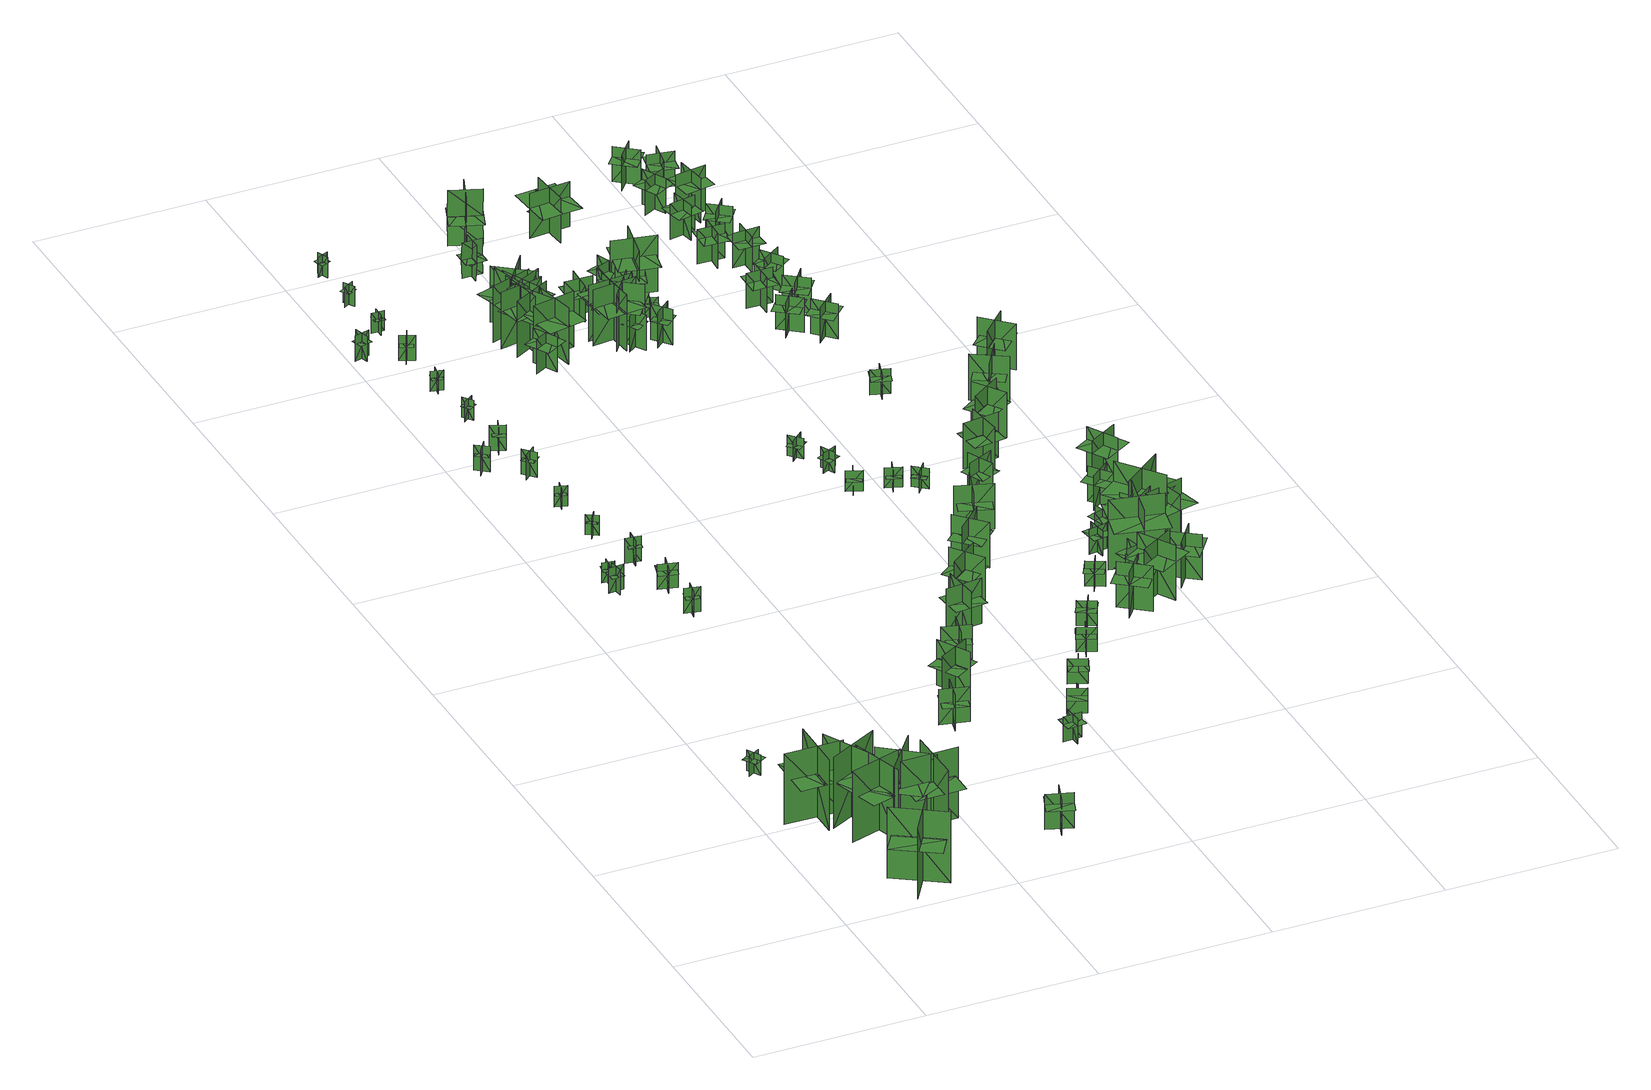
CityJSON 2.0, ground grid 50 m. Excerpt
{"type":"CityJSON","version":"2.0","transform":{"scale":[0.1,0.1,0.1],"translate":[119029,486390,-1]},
"CityObjects":{
"tree1":{"type":"SolitaryVegetationObject","geometry":[{"type":"MultiSurface","lod":"1","boundaries":[[[0,1,2]],[[0,2,3]],[[4,5,6]],[[4,6,7]],[[8,9,10]],[[8,10,11]],[[8,12,13]],[[8,13,9]]]}]},
"tree2":{"type":"SolitaryVegetationObject","geometry":[{"type":"MultiSurface","lod":"1","boundaries":[[[14,15,16]],[[14,16,17]],[[18,19,20]],[[18,20,21]],[[22,23,24]],[[22,24,25]],[[22,26,27]],[[22,27,23]]]}]},
"tree3":{"type":"SolitaryVegetationObject","geometry":[{"type":"MultiSurface","lod":"1","boundaries":[[[28,29,30]],[[28,30,31]],[[32,33,34]],[[32,34,35]],[[36,37,38]],[[36,38,39]],[[36,39,40]],[[36,40,41]]]}]},
"tree4":{"type":"SolitaryVegetationObject","geometry":[{"type":"MultiSurface","lod":"1","boundaries":[[[42,43,44]],[[42,44,45]],[[46,47,48]],[[46,48,49]],[[50,51,52]],[[50,52,53]],[[50,54,55]],[[50,55,51]]]}]},
"tree5":{"type":"SolitaryVegetationObject","geometry":[{"type":"MultiSurface","lod":"1","boundaries":[[[56,57,58]],[[56,58,59]],[[60,61,62]],[[60,62,63]],[[64,65,66]],[[64,66,67]],[[64,68,69]],[[64,69,65]]]}]},
"tree6":{"type":"SolitaryVegetationObject","geometry":[{"type":"MultiSurface","lod":"1","boundaries":[[[70,71,72]],[[70,72,73]],[[74,75,76]],[[74,76,77]],[[78,79,80]],[[78,80,81]],[[78,82,83]],[[78,83,79]]]}]},
"tree7":{"type":"SolitaryVegetationObject","geometry":[{"type":"MultiSurface","lod":"1","boundaries":[[[84,85,86]],[[84,86,87]],[[88,89,90]],[[88,90,91]],[[92,93,94]],[[92,94,95]],[[92,96,97]],[[92,97,93]]]}]},
"tree8":{"type":"SolitaryVegetationObject","geometry":[{"type":"MultiSurface","lod":"1","boundaries":[[[98,99,100]],[[98,100,101]],[[102,103,104]],[[102,104,105]],[[106,107,108]],[[106,108,109]],[[106,109,110]],[[106,110,111]]]}]},
"tree9":{"type":"SolitaryVegetationObject","geometry":[{"type":"MultiSurface","lod":"1","boundaries":[[[112,113,114]],[[112,114,115]],[[116,117,118]],[[116,118,119]],[[120,121,122]],[[120,122,123]],[[120,123,124]],[[120,124,125]]]}]},
"tree10":{"type":"SolitaryVegetationObject","geometry":[{"type":"MultiSurface","lod":"1","boundaries":[[[126,127,128]],[[126,128,129]],[[130,131,132]],[[130,132,133]],[[134,135,136]],[[134,136,137]],[[134,137,138]],[[134,138,139]]]}]},
"tree11":{"type":"SolitaryVegetationObject","geometry":[{"type":"MultiSurface","lod":"1","boundaries":[[[140,141,142]],[[140,142,143]],[[144,145,146]],[[144,146,147]],[[148,149,150]],[[148,150,151]],[[148,151,152]],[[148,152,153]]]}]},
"tree12":{"type":"SolitaryVegetationObject","geometry":[{"type":"MultiSurface","lod":"1","boundaries":[[[154,155,156]],[[154,156,157]],[[158,159,160]],[[158,160,161]],[[162,163,164]],[[162,164,165]],[[162,165,166]],[[162,166,167]]]}]},
"tree13":{"type":"SolitaryVegetationObject","geometry":[{"type":"MultiSurface","lod":"1","boundaries":[[[168,169,170]],[[168,170,171]],[[172,173,174]],[[172,174,175]],[[176,177,178]],[[176,178,179]],[[176,179,180]],[[176,180,181]]]}]},
"tree14":{"type":"SolitaryVegetationObject","geometry":[{"type":"MultiSurface","lod":"1","boundaries":[[[182,183,184]],[[182,184,185]],[[186,187,188]],[[186,188,189]],[[190,191,192]],[[190,192,193]],[[190,193,194]],[[190,194,195]]]}]},
"tree15":{"type":"SolitaryVegetationObject","geometry":[{"type":"MultiSurface","lod":"1","boundaries":[[[196,197,198]],[[196,198,199]],[[200,201,202]],[[200,202,203]],[[204,205,206]],[[204,206,207]],[[204,207,208]],[[204,208,209]]]}]},
"tree16":{"type":"SolitaryVegetationObject","geometry":[{"type":"MultiSurface","lod":"1","boundaries":[[[210,211,212]],[[210,212,213]],[[214,215,216]],[[214,216,217]],[[218,219,220]],[[218,220,221]],[[218,221,222]],[[218,222,223]]]}]},
"tree17":{"type":"SolitaryVegetationObject","geometry":[{"type":"MultiSurface","lod":"1","boundaries":[[[224,225,226]],[[224,226,227]],[[228,229,230]],[[228,230,231]],[[232,233,234]],[[232,234,235]],[[232,235,236]],[[232,236,237]]]}]},
"tree18":{"type":"SolitaryVegetationObject","geometry":[{"type":"MultiSurface","lod":"1","boundaries":[[[238,239,240]],[[238,240,241]],[[242,243,244]],[[242,244,245]],[[246,247,248]],[[246,248,249]],[[246,250,251]],[[246,251,247]]]}]},
"tree19":{"type":"SolitaryVegetationObject","geometry":[{"type":"MultiSurface","lod":"1","boundaries":[[[252,253,254]],[[252,254,255]],[[256,257,258]],[[256,258,259]],[[260,261,262]],[[260,262,263]],[[260,263,264]],[[260,264,265]]]}]},
"tree20":{"type":"SolitaryVegetationObject","geometry":[{"type":"MultiSurface","lod":"1","boundaries":[[[266,267,268]],[[266,268,269]],[[270,271,272]],[[270,272,273]],[[274,275,276]],[[274,276,277]],[[274,277,278]],[[274,278,279]]]}]},
"tree21":{"type":"SolitaryVegetationObject","geometry":[{"type":"MultiSurface","lod":"1","boundaries":[[[280,281,282]],[[280,282,283]],[[284,285,286]],[[284,286,287]],[[288,289,290]],[[288,290,291]],[[288,291,292]],[[288,292,293]]]}]},
"tree22":{"type":"SolitaryVegetationObject","geometry":[{"type":"MultiSurface","lod":"1","boundaries":[[[294,295,296]],[[294,296,297]],[[298,299,300]],[[298,300,301]],[[302,303,304]],[[302,304,305]],[[302,305,306]],[[302,306,307]]]}]},
"tree23":{"type":"SolitaryVegetationObject","geometry":[{"type":"MultiSurface","lod":"1","boundaries":[[[308,309,310]],[[308,310,311]],[[312,313,314]],[[312,314,315]],[[316,317,318]],[[316,318,319]],[[316,320,321]],[[316,321,317]]]}]},
"tree24":{"type":"SolitaryVegetationObject","geometry":[{"type":"MultiSurface","lod":"1","boundaries":[[[322,323,324]],[[322,324,325]],[[326,327,328]],[[326,328,329]],[[330,331,332]],[[330,332,333]],[[330,333,334]],[[330,334,335]]]}]},
"tree25":{"type":"SolitaryVegetationObject","geometry":[{"type":"MultiSurface","lod":"1","boundaries":[[[336,337,338]],[[336,338,339]],[[340,341,342]],[[340,342,343]],[[344,345,346]],[[344,346,347]],[[344,347,348]],[[344,348,349]]]}]},
"tree26":{"type":"SolitaryVegetationObject","geometry":[{"type":"MultiSurface","lod":"1","boundaries":[[[350,351,352]],[[350,352,353]],[[354,355,356]],[[354,356,357]],[[358,359,360]],[[358,360,361]],[[358,361,362]],[[358,362,363]]]}]},
"tree27":{"type":"SolitaryVegetationObject","geometry":[{"type":"MultiSurface","lod":"1","boundaries":[[[364,365,366]],[[364,366,367]],[[368,369,370]],[[368,370,371]],[[372,373,374]],[[372,374,375]],[[372,375,376]],[[372,376,377]]]}]},
"tree28":{"type":"SolitaryVegetationObject","geometry":[{"type":"MultiSurface","lod":"1","boundaries":[[[378,379,380]],[[378,380,381]],[[382,383,384]],[[382,384,385]],[[386,387,388]],[[386,388,389]],[[386,390,391]],[[386,391,387]]]}]},
"tree29":{"type":"SolitaryVegetationObject","geometry":[{"type":"MultiSurface","lod":"1","boundaries":[[[392,393,394]],[[392,394,395]],[[396,397,398]],[[396,398,399]],[[400,401,402]],[[400,402,403]],[[400,403,404]],[[400,404,405]]]}]},
"tree30":{"type":"SolitaryVegetationObject","geometry":[{"type":"MultiSurface","lod":"1","boundaries":[[[406,407,408]],[[406,408,409]],[[410,411,412]],[[410,412,413]],[[414,415,416]],[[414,416,417]],[[414,417,418]],[[414,418,419]]]}]},
"tree31":{"type":"SolitaryVegetationObject","geometry":[{"type":"MultiSurface","lod":"1","boundaries":[[[420,421,422]],[[420,422,423]],[[424,425,426]],[[424,426,427]],[[428,429,430]],[[428,430,431]],[[428,432,433]],[[428,433,429]]]}]},
"tree32":{"type":"SolitaryVegetationObject","geometry":[{"type":"MultiSurface","lod":"1","boundaries":[[[434,435,436]],[[434,436,437]],[[438,439,440]],[[438,440,441]],[[442,443,444]],[[442,444,445]],[[442,445,446]],[[442,446,447]]]}]},
"tree33":{"type":"SolitaryVegetationObject","geometry":[{"type":"MultiSurface","lod":"1","boundaries":[[[448,449,450]],[[448,450,451]],[[452,453,454]],[[452,454,455]],[[456,457,458]],[[456,458,459]],[[456,459,460]],[[456,460,461]]]}]},
"tree34":{"type":"SolitaryVegetationObject","geometry":[{"type":"MultiSurface","lod":"1","boundaries":[[[462,463,464]],[[462,464,465]],[[466,467,468]],[[466,468,469]],[[470,471,472]],[[470,472,473]],[[470,471,474]],[[470,474,475]]]}]},
"tree35":{"type":"SolitaryVegetationObject","geometry":[{"type":"MultiSurface","lod":"1","boundaries":[[[476,477,478]],[[476,478,479]],[[480,481,482]],[[480,482,483]],[[484,485,486]],[[484,486,487]],[[484,485,488]],[[484,488,489]]]}]},
"tree36":{"type":"SolitaryVegetationObject","geometry":[{"type":"MultiSurface","lod":"1","boundaries":[[[490,491,492]],[[490,492,493]],[[494,495,496]],[[494,496,497]],[[498,499,500]],[[498,500,501]],[[498,499,502]],[[498,502,503]]]}]},
"tree37":{"type":"SolitaryVegetationObject","geometry":[{"type":"MultiSurface","lod":"1","boundaries":[[[504,505,506]],[[504,506,507]],[[508,509,510]],[[508,510,511]],[[512,513,514]],[[512,514,515]],[[512,513,516]],[[512,516,517]]]}]},
"tree38":{"type":"SolitaryVegetationObject","geometry":[{"type":"MultiSurface","lod":"1","boundaries":[[[518,519,520]],[[518,520,521]],[[522,523,524]],[[522,524,525]],[[526,527,528]],[[526,528,529]],[[526,530,531]],[[526,531,527]]]}]},
"tree39":{"type":"SolitaryVegetationObject","geometry":[{"type":"MultiSurface","lod":"1","boundaries":[[[532,533,534]],[[532,534,535]],[[536,537,538]],[[536,538,539]],[[540,541,542]],[[540,542,543]],[[540,541,544]],[[540,544,545]]]}]},
"tree40":{"type":"SolitaryVegetationObject","geometry":[{"type":"MultiSurface","lod":"1","boundaries":[[[546,547,548]],[[546,548,549]],[[550,551,552]],[[550,552,553]],[[554,555,556]],[[554,556,557]],[[554,555,558]],[[554,558,559]]]}]},
"tree41":{"type":"SolitaryVegetationObject","geometry":[{"type":"MultiSurface","lod":"1","boundaries":[[[560,561,562]],[[560,562,563]],[[564,565,566]],[[564,566,567]],[[568,569,570]],[[568,570,571]],[[568,571,572]],[[568,572,573]]]}]},
"tree42":{"type":"SolitaryVegetationObject","geometry":[{"type":"MultiSurface","lod":"1","boundaries":[[[574,575,576]],[[574,576,577]],[[578,579,580]],[[578,580,581]],[[582,583,579]],[[582,579,578]],[[584,585,575]],[[584,575,574]],[[574,575,586]],[[574,586,587]],[[574,588,589]],[[574,589,575]]]}]},
"tree43":{"type":"SolitaryVegetationObject","geometry":[{"type":"MultiSurface","lod":"1","boundaries":[[[590,591,592]],[[590,592,593]],[[594,595,596]],[[594,596,597]],[[598,599,600]],[[598,600,601]],[[598,602,603]],[[598,603,599]]]}]},
"tree44":{"type":"SolitaryVegetationObject","geometry":[{"type":"MultiSurface","lod":"1","boundaries":[[[604,605,606]],[[604,606,607]],[[608,609,610]],[[608,610,611]],[[612,613,614]],[[612,614,615]],[[612,616,617]],[[612,617,613]]]}]},
"tree45":{"type":"SolitaryVegetationObject","geometry":[{"type":"MultiSurface","lod":"1","boundaries":[[[618,619,620]],[[618,620,621]],[[622,623,624]],[[622,624,625]],[[626,627,628]],[[626,628,629]],[[626,630,631]],[[626,631,627]]]}]},
"tree46":{"type":"SolitaryVegetationObject","geometry":[{"type":"MultiSurface","lod":"1","boundaries":[[[632,633,634]],[[632,634,635]],[[636,637,638]],[[636,638,639]],[[640,641,642]],[[640,642,643]],[[640,643,644]],[[640,644,645]]]}]},
"tree47":{"type":"SolitaryVegetationObject","geometry":[{"type":"MultiSurface","lod":"1","boundaries":[[[646,647,648]],[[646,648,649]],[[650,651,652]],[[650,652,653]],[[654,655,656]],[[654,656,657]],[[654,658,659]],[[654,659,655]]]}]},
"tree48":{"type":"SolitaryVegetationObject","geometry":[{"type":"MultiSurface","lod":"1","boundaries":[[[660,661,662]],[[660,662,663]],[[664,665,666]],[[664,666,667]],[[668,669,670]],[[668,670,671]],[[668,669,672]],[[668,672,673]]]}]},
"tree49":{"type":"SolitaryVegetationObject","geometry":[{"type":"MultiSurface","lod":"1","boundaries":[[[674,675,676]],[[674,676,677]],[[678,679,680]],[[678,680,681]],[[682,683,684]],[[682,684,685]],[[682,683,686]],[[682,686,687]]]}]},
"tree50":{"type":"SolitaryVegetationObject","geometry":[{"type":"MultiSurface","lod":"1","boundaries":[[[688,689,690]],[[688,690,691]],[[692,693,694]],[[692,694,695]],[[696,697,698]],[[696,698,699]],[[696,699,700]],[[696,700,701]]]}]},
"tree51":{"type":"SolitaryVegetationObject","geometry":[{"type":"MultiSurface","lod":"1","boundaries":[[[702,703,704]],[[702,704,705]],[[706,707,708]],[[706,708,709]],[[710,711,712]],[[710,712,713]],[[710,711,714]],[[710,714,715]]]}]},
"tree52":{"type":"SolitaryVegetationObject","geometry":[{"type":"MultiSurface","lod":"1","boundaries":[[[716,717,718]],[[716,718,719]],[[720,721,722]],[[720,722,723]],[[724,725,726]],[[724,726,727]],[[724,725,728]],[[724,728,729]]]}]},
"tree53":{"type":"SolitaryVegetationObject","geometry":[{"type":"MultiSurface","lod":"1","boundaries":[[[730,731,732]],[[730,732,733]],[[734,735,736]],[[734,736,737]],[[738,739,740]],[[738,740,741]],[[738,741,742]],[[738,742,743]]]}]},
"tree54":{"type":"SolitaryVegetationObject","geometry":[{"type":"MultiSurface","lod":"1","boundaries":[[[744,745,746]],[[744,746,747]],[[748,749,750]],[[748,750,751]],[[752,753,749]],[[752,749,748]],[[754,755,745]],[[754,745,744]],[[744,745,756]],[[744,756,757]],[[744,758,759]],[[744,759,745]]]}]},
"tree55":{"type":"SolitaryVegetationObject","geometry":[{"type":"MultiSurface","lod":"1","boundaries":[[[760,761,762]],[[760,762,763]],[[764,765,766]],[[764,766,767]],[[768,769,770]],[[768,770,771]],[[768,772,773]],[[768,773,769]]]}]},
"tree56":{"type":"SolitaryVegetationObject","geometry":[{"type":"MultiSurface","lod":"1","boundaries":[[[774,775,776]],[[774,776,777]],[[778,779,780]],[[778,780,781]],[[782,783,784]],[[782,784,785]],[[782,786,787]],[[782,787,783]]]}]},
"tree57":{"type":"SolitaryVegetationObject","geometry":[{"type":"MultiSurface","lod":"1","boundaries":[[[788,789,790]],[[788,790,791]],[[792,793,794]],[[792,794,795]],[[796,797,798]],[[796,798,799]],[[796,799,800]],[[796,800,801]]]}]},
"tree58":{"type":"SolitaryVegetationObject","geometry":[{"type":"MultiSurface","lod":"1","boundaries":[[[802,803,804]],[[802,804,805]],[[806,807,808]],[[806,808,809]],[[810,811,812]],[[810,812,813]],[[810,814,815]],[[810,815,811]]]}]},
"tree59":{"type":"SolitaryVegetationObject","geometry":[{"type":"MultiSurface","lod":"1","boundaries":[[[816,817,818]],[[816,818,819]],[[820,821,822]],[[820,822,823]],[[824,825,826]],[[824,826,827]],[[824,827,828]],[[824,828,829]]]}]},
"tree60":{"type":"SolitaryVegetationObject","geometry":[{"type":"MultiSurface","lod":"1","boundaries":[[[830,831,832]],[[830,832,833]],[[834,835,836]],[[834,836,837]],[[838,839,840]],[[838,840,841]],[[838,841,842]],[[838,842,843]]]}]},
"tree61":{"type":"SolitaryVegetationObject","geometry":[{"type":"MultiSurface","lod":"1","boundaries":[[[844,845,846]],[[844,846,847]],[[848,849,850]],[[848,850,851]],[[852,853,854]],[[852,854,855]],[[852,855,856]],[[852,856,857]]]}]},
"tree62":{"type":"SolitaryVegetationObject","geometry":[{"type":"MultiSurface","lod":"1","boundaries":[[[858,859,860]],[[858,860,861]],[[862,863,864]],[[862,864,865]],[[866,867,868]],[[866,868,869]],[[866,869,870]],[[866,870,871]]]}]},
"tree63":{"type":"SolitaryVegetationObject","geometry":[{"type":"MultiSurface","lod":"1","boundaries":[[[872,873,874]],[[872,874,875]],[[876,877,878]],[[876,878,879]],[[880,881,882]],[[880,882,883]],[[880,883,884]],[[880,884,885]]]}]},
"tree64":{"type":"SolitaryVegetationObject","geometry":[{"type":"MultiSurface","lod":"1","boundaries":[[[886,887,888]],[[886,888,889]],[[890,891,892]],[[890,892,893]],[[894,895,896]],[[894,896,897]],[[894,897,898]],[[894,898,899]]]}]},
"tree65":{"type":"SolitaryVegetationObject","geometry":[{"type":"MultiSurface","lod":"1","boundaries":[[[900,901,902]],[[900,902,903]],[[904,905,906]],[[904,906,907]],[[908,909,910]],[[908,910,911]],[[908,909,912]],[[908,912,913]]]}]},
"tree66":{"type":"SolitaryVegetationObject","geometry":[{"type":"MultiSurface","lod":"1","boundaries":[[[914,915,916]],[[914,916,917]],[[918,919,920]],[[918,920,921]],[[922,923,924]],[[922,924,925]],[[922,926,927]],[[922,927,923]]]}]},
"tree67":{"type":"SolitaryVegetationObject","geometry":[{"type":"MultiSurface","lod":"1","boundaries":[[[928,929,930]],[[928,930,931]],[[932,933,934]],[[932,934,935]],[[936,937,938]],[[936,938,939]],[[936,939,940]],[[936,940,941]]]}]},
"tree68":{"type":"SolitaryVegetationObject","geometry":[{"type":"MultiSurface","lod":"1","boundaries":[[[942,943,944]],[[942,944,945]],[[946,947,948]],[[946,948,949]],[[950,951,952]],[[950,952,953]],[[950,953,954]],[[950,954,955]]]}]},
"tree69":{"type":"SolitaryVegetationObject","geometry":[{"type":"MultiSurface","lod":"1","boundaries":[[[956,957,958]],[[956,958,959]],[[960,961,962]],[[960,962,963]],[[964,965,961]],[[964,961,960]],[[966,967,957]],[[966,957,956]],[[956,957,968]],[[956,968,969]],[[956,970,971]],[[956,971,957]]]}]},
"tree70":{"type":"SolitaryVegetationObject","geometry":[{"type":"MultiSurface","lod":"1","boundaries":[[[972,973,974]],[[972,974,975]],[[976,977,978]],[[976,978,979]],[[980,981,982]],[[980,982,983]],[[980,983,984]],[[980,984,985]]]}]},
"tree71":{"type":"SolitaryVegetationObject","geometry":[{"type":"MultiSurface","lod":"1","boundaries":[[[986,987,988]],[[986,988,989]],[[990,991,992]],[[990,992,993]],[[994,995,996]],[[994,996,997]],[[994,997,998]],[[994,998,999]]]}]},
"tree72":{"type":"SolitaryVegetationObject","geometry":[{"type":"MultiSurface","lod":"1","boundaries":[[[1000,1001,1002]],[[1000,1002,1003]],[[1004,1005,1006]],[[1004,1006,1007]],[[1008,1009,1010]],[[1008,1010,1011]],[[1008,1011,1012]],[[1008,1012,1013]]]}]},
"tree73":{"type":"SolitaryVegetationObject","geometry":[{"type":"MultiSurface","lod":"1","boundaries":[[[1014,1015,1016]],[[1014,1016,1017]],[[1018,1019,1020]],[[1018,1020,1021]],[[1022,1023,1024]],[[1022,1024,1025]],[[1022,1026,1027]],[[1022,1027,1023]]]}]},
"tree74":{"type":"SolitaryVegetationObject","geometry":[{"type":"MultiSurface","lod":"1","boundaries":[[[1028,1029,1030]],[[1028,1030,1031]],[[1032,1033,1034]],[[1032,1034,1035]],[[1036,1037,1038]],[[1036,1038,1039]],[[1036,1039,1040]],[[1036,1040,1041]]]}]},
"tree75":{"type":"SolitaryVegetationObject","geometry":[{"type":"MultiSurface","lod":"1","boundaries":[[[1042,1043,1044]],[[1042,1044,1045]],[[1046,1047,1048]],[[1046,1048,1049]],[[1050,1051,1052]],[[1050,1052,1053]],[[1050,1053,1054]],[[1050,1054,1055]]]}]},
"tree76":{"type":"SolitaryVegetationObject","geometry":[{"type":"MultiSurface","lod":"1","boundaries":[[[1056,1057,1058]],[[1056,1058,1059]],[[1060,1061,1062]],[[1060,1062,1063]],[[1064,1065,1066]],[[1064,1066,1067]],[[1064,1067,1068]],[[1064,1068,1069]]]}]},
"tree77":{"type":"SolitaryVegetationObject","geometry":[{"type":"MultiSurface","lod":"1","boundaries":[[[1070,1071,1072]],[[1070,1072,1073]],[[1074,1075,1076]],[[1074,1076,1077]],[[1078,1079,1080]],[[1078,1080,1081]],[[1078,1081,1082]],[[1078,1082,1083]]]}]},
"tree78":{"type":"SolitaryVegetationObject","geometry":[{"type":"MultiSurface","lod":"1","boundaries":[[[1084,1085,1086]],[[1084,1086,1087]],[[1088,1089,1090]],[[1088,1090,1091]],[[1092,1093,1094]],[[1092,1094,1095]],[[1092,1095,1096]],[[1092,1096,1097]]]}]},
"tree79":{"type":"SolitaryVegetationObject","geometry":[{"type":"MultiSurface","lod":"1","boundaries":[[[1098,1099,1100]],[[1098,1100,1101]],[[1102,1103,1104]],[[1102,1104,1105]],[[1106,1107,1108]],[[1106,1108,1109]],[[1106,1109,1110]],[[1106,1110,1111]]]}]},
"tree80":{"type":"SolitaryVegetationObject","geometry":[{"type":"MultiSurface","lod":"1","boundaries":[[[1112,1113,1114]],[[1112,1114,1115]],[[1116,1117,1118]],[[1116,1118,1119]],[[1120,1121,1122]],[[1120,1122,1123]],[[1120,1123,1124]],[[1120,1124,1125]]]}]},
"tree81":{"type":"SolitaryVegetationObject","geometry":[{"type":"MultiSurface","lod":"1","boundaries":[[[1126,1127,1128]],[[1126,1128,1129]],[[1130,1131,1132]],[[1130,1132,1133]],[[1134,1135,1136]],[[1134,1136,1137]],[[1134,1137,1138]],[[1134,1138,1139]]]}]},
"tree82":{"type":"SolitaryVegetationObject","geometry":[{"type":"MultiSurface","lod":"1","boundaries":[[[1140,1141,1142]],[[1140,1142,1143]],[[1144,1145,1146]],[[1144,1146,1147]],[[1148,1149,1150]],[[1148,1150,1151]],[[1148,1151,1152]],[[1148,1152,1153]]]}]},
"tree83":{"type":"SolitaryVegetationObject","geometry":[{"type":"MultiSurface","lod":"1","boundaries":[[[1154,1155,1156]],[[1154,1156,1157]],[[1158,1159,1160]],[[1158,1160,1161]],[[1162,1163,1164]],[[1162,1164,1165]],[[1162,1166,1167]],[[1162,1167,1163]]]}]},
"tree84":{"type":"SolitaryVegetationObject","geometry":[{"type":"MultiSurface","lod":"1","boundaries":[[[1168,1169,1170]],[[1168,1170,1171]],[[1172,1173,1174]],[[1172,1174,1175]],[[1176,1177,1178]],[[1176,1178,1179]],[[1176,1179,1180]],[[1176,1180,1181]]]}]},
"tree85":{"type":"SolitaryVegetationObject","geometry":[{"type":"MultiSurface","lod":"1","boundaries":[[[1182,1183,1184]],[[1182,1184,1185]],[[1186,1187,1188]],[[1186,1188,1189]],[[1190,1191,1192]],[[1190,1192,1193]],[[1190,1193,1194]],[[1190,1194,1195]]]}]},
"tree86":{"type":"SolitaryVegetationObject","geometry":[{"type":"MultiSurface","lod":"1","boundaries":[[[1196,1197,1198]],[[1196,1198,1199]],[[1200,1201,1202]],[[1200,1202,1203]],[[1204,1205,1206]],[[1204,1206,1207]],[[1204,1207,1208]],[[1204,1208,1209]]]}]},
"tree87":{"type":"SolitaryVegetationObject","geometry":[{"type":"MultiSurface","lod":"1","boundaries":[[[1210,1211,1212]],[[1210,1212,1213]],[[1214,1215,1216]],[[1214,1216,1217]],[[1218,1219,1220]],[[1218,1220,1221]],[[1218,1221,1222]],[[1218,1222,1223]]]}]},
"tree88":{"type":"SolitaryVegetationObject","geometry":[{"type":"MultiSurface","lod":"1","boundaries":[[[1224,1225,1226]],[[1224,1226,1227]],[[1228,1229,1230]],[[1228,1230,1231]],[[1232,1233,1234]],[[1232,1234,1235]],[[1232,1235,1236]],[[1232,1236,1237]]]}]},
"tree89":{"type":"SolitaryVegetationObject","geometry":[{"type":"MultiSurface","lod":"1","boundaries":[[[1238,1239,1240]],[[1238,1240,1241]],[[1242,1243,1244]],[[1242,1244,1245]],[[1246,1247,1248]],[[1246,1248,1249]],[[1246,1249,1250]],[[1246,1250,1251]]]}]},
"tree90":{"type":"SolitaryVegetationObject","geometry":[{"type":"MultiSurface","lod":"1","boundaries":[[[1252,1253,1254]],[[1252,1254,1255]],[[1256,1257,1258]],[[1256,1258,1259]],[[1260,1261,1262]],[[1260,1262,1263]],[[1260,1263,1264]],[[1260,1264,1265]]]}]},
"tree91":{"type":"SolitaryVegetationObject","geometry":[{"type":"MultiSurface","lod":"1","boundaries":[[[1266,1267,1268]],[[1266,1268,1269]],[[1270,1271,1272]],[[1270,1272,1273]],[[1274,1275,1276]],[[1274,1276,1277]],[[1274,1277,1278]],[[1274,1278,1279]]]}]},
"tree92":{"type":"SolitaryVegetationObject","geometry":[{"type":"MultiSurface","lod":"1","boundaries":[[[1280,1281,1282]],[[1280,1282,1283]],[[1284,1285,1286]],[[1284,1286,1287]],[[1288,1289,1290]],[[1288,1290,1291]],[[1288,1291,1292]],[[1288,1292,1293]]]}]},
"tree93":{"type":"SolitaryVegetationObject","geometry":[{"type":"MultiSurface","lod":"1","boundaries":[[[1294,1295,1296]],[[1294,1296,1297]],[[1298,1299,1300]],[[1298,1300,1301]],[[1302,1303,1304]],[[1302,1304,1305]],[[1302,1306,1307]],[[1302,1307,1303]]]}]},
"tree94":{"type":"SolitaryVegetationObject","geometry":[{"type":"MultiSurface","lod":"1","boundaries":[[[1308,1309,1310]],[[1308,1310,1311]],[[1312,1313,1314]],[[1312,1314,1315]],[[1316,1317,1318]],[[1316,1318,1319]],[[1316,1319,1320]],[[1316,1320,1321]]]}]},
"tree95":{"type":"SolitaryVegetationObject","geometry":[{"type":"MultiSurface","lod":"1","boundaries":[[[1322,1323,1324]],[[1322,1324,1325]],[[1326,1327,1328]],[[1326,1328,1329]],[[1330,1331,1332]],[[1330,1332,1333]],[[1330,1333,1334]],[[1330,1334,1335]]]}]},
"tree96":{"type":"SolitaryVegetationObject","geometry":[{"type":"MultiSurface","lod":"1","boundaries":[[[1336,1337,1338]],[[1336,1338,1339]],[[1340,1341,1342]],[[1340,1342,1343]],[[1344,1345,1346]],[[1344,1346,1347]],[[1344,1347,1348]],[[1344,1348,1349]]]}]},
"tree97":{"type":"SolitaryVegetationObject","geometry":[{"type":"MultiSurface","lod":"1","boundaries":[[[1350,1351,1352]],[[1350,1352,1353]],[[1354,1355,1356]],[[1354,1356,1357]],[[1358,1359,1360]],[[1358,1360,1361]],[[1358,1362,1363]],[[1358,1363,1359]]]}]}
},
"vertices":[
[144,415,31],[146,583,31],[146,583,249],[144,415,249],[219,489,31],[219,489,249],[50,492,249],[50,492,31],[137,426,165],[139,573,165],[71,574,165],[69,427,165],[208,425,165],[210,572,165],
[334,65,17],[193,157,17],[193,157,235],[334,65,235],[311,168,17],[311,168,235],[220,27,235],[220,27,17],[322,66,151],[198,145,151],[161,88,151],[285,8,151],[360,125,151],[237,205,151],
[94,735,36],[71,773,36],[71,773,98],[94,735,98],[101,764,36],[64,741,36],[64,741,98],[101,764,98],[101,764,81],[89,783,81],[52,759,81],[64,741,81],[75,722,81],[113,745,81],
[287,292,31],[238,453,31],[238,453,249],[287,292,249],[336,385,31],[336,385,249],[175,336,249],[175,336,31],[278,300,165],[235,440,165],[170,421,165],[212,280,165],[346,320,165],[303,461,165],
[159,420,31],[308,499,31],[308,499,250],[159,420,250],[260,390,31],[260,390,250],[182,539,250],[182,539,31],[166,431,166],[296,500,166],[264,560,166],[134,492,166],[199,369,166],[329,437,166],
[382,435,33],[278,302,33],[278,302,251],[382,435,251],[278,421,33],[278,421,251],[410,317,251],[410,317,33],[381,422,167],[290,307,167],[344,264,167],[435,380,167],[325,466,167],[234,351,167],
[477,328,33],[309,326,33],[309,326,251],[477,328,251],[401,401,33],[401,401,251],[403,233,251],[403,233,33],[466,321,167],[319,319,167],[320,251,167],[467,253,167],[465,392,167],[318,390,167],
[144,1775,21],[148,1731,21],[148,1731,98],[144,1775,98],[125,1752,21],[125,1752,98],[170,1756,98],[170,1756,21],[127,1753,73],[128,1734,73],[165,1737,73],[163,1756,73],[161,1775,73],[125,1771,73],
[149,1823,19],[145,1788,19],[145,1788,81],[149,1823,81],[131,1809,19],[131,1809,81],[166,1804,81],[166,1804,19],[132,1809,61],[130,1794,61],[159,1790,61],[161,1805,61],[162,1820,61],[134,1824,61],
[683,128,37],[708,201,37],[708,201,145],[683,128,145],[729,150,37],[656,175,37],[656,175,145],[729,150,145],[729,150,114],[742,186,114],[669,212,114],[656,175,114],[643,139,114],[716,113,114],
[262,1578,20],[306,1569,20],[306,1569,97],[262,1578,97],[278,1553,20],[278,1553,97],[287,1597,97],[287,1597,20],[279,1555,72],[297,1551,72],[304,1587,72],[286,1590,72],[267,1594,72],[260,1559,72],
[251,1721,18],[304,1706,18],[304,1706,95],[251,1721,95],[269,1689,18],[284,1742,18],[284,1742,95],[269,1689,95],[269,1689,74],[295,1681,74],[310,1734,74],[284,1742,74],[257,1749,74],[242,1696,74],
[249,1850,18],[254,1895,18],[254,1895,95],[249,1850,95],[272,1868,18],[272,1868,95],[228,1874,95],[228,1874,18],[271,1869,70],[273,1887,70],[237,1892,70],[235,1873,70],[232,1855,70],[268,1850,70],
[99,2436,20],[63,2462,20],[63,2462,98],[99,2436,98],[94,2465,20],[94,2465,98],[68,2428,98],[68,2428,20],[93,2464,73],[78,2475,73],[57,2445,73],[72,2434,73],[88,2423,73],[109,2453,73],
[227,2033,16],[196,2052,16],[196,2052,78],[227,2033,78],[222,2056,16],[222,2056,78],[202,2026,78],[202,2026,16],[221,2055,58],[208,2063,58],[193,2039,58],[206,2031,58],[218,2023,58],[234,2047,58],
[178,2208,19],[213,2198,19],[213,2198,81],[178,2208,81],[190,2187,19],[190,2187,81],[200,2222,81],[200,2222,19],[190,2188,61],[204,2184,61],[213,2212,61],[198,2216,61],[184,2220,61],[175,2193,61],
[197,2354,23],[167,2388,23],[167,2388,100],[197,2354,100],[199,2384,23],[199,2384,100],[165,2354,100],[165,2354,23],[198,2383,75],[185,2397,75],[158,2373,75],[170,2359,75],[183,2345,75],[210,2369,75],
[625,773,33],[707,753,33],[707,753,142],[625,773,142],[652,728,33],[652,728,142],[673,810,142],[673,810,33],[631,775,100],[702,758,100],[710,791,100],[639,809,100],[622,741,100],[694,723,100],
[155,2504,20],[172,2546,20],[172,2546,98],[155,2504,98],[182,2516,20],[182,2516,98],[141,2533,98],[141,2533,20],[181,2517,73],[188,2534,73],[154,2548,73],[147,2530,73],[140,2513,73],[174,2499,73],
[12,3090,18],[56,3102,18],[56,3102,96],[12,3090,96],[39,3075,18],[39,3075,96],[26,3119,96],[26,3119,18],[38,3077,71],[56,3082,71],[46,3117,71],[28,3112,71],[10,3106,71],[20,3072,71],
[142,2688,22],[171,2709,22],[171,2709,84],[142,2688,84],[166,2684,22],[166,2684,84],[145,2713,84],[145,2713,22],[165,2685,64],[177,2693,64],[160,2717,64],[148,2708,64],[136,2700,64],[152,2676,64],
[125,2867,21],[160,2859,21],[160,2859,82],[125,2867,82],[138,2847,21],[138,2847,82],[145,2882,82],[145,2882,21],[138,2848,62],[153,2845,62],[159,2873,62],[144,2877,62],[129,2880,62],[123,2852,62],
[763,872,26],[709,966,26],[709,966,166],[763,872,166],[780,938,26],[780,938,166],[686,883,166],[686,883,26],[756,876,112],[708,957,112],[670,935,112],[718,854,112],[795,899,112],[748,980,112],
[115,3042,21],[155,3022,21],[155,3022,98],[115,3042,98],[124,3014,21],[124,3014,98],[144,3054,98],[144,3054,21],[125,3015,73],[142,3007,73],[158,3039,73],[141,3048,73],[124,3056,73],[108,3024,73],
[913,527,38],[908,582,38],[908,582,115],[913,527,115],[937,554,38],[882,550,38],[882,550,115],[937,554,115],[937,554,93],[935,582,93],[880,578,93],[882,550,93],[884,523,93],[939,527,93],
[143,3193,21],[106,3194,21],[106,3194,83],[143,3193,83],[126,3210,21],[126,3210,83],[125,3174,83],[125,3174,21],[126,3209,63],[111,3209,63],[110,3180,63],[125,3180,63],[140,3179,63],[141,3208,63],
[128,3362,20],[98,3343,20],[98,3343,82],[128,3362,82],[105,3368,20],[105,3368,82],[124,3337,82],[124,3337,20],[106,3367,62],[93,3359,62],[108,3334,62],[121,3342,62],[134,3350,62],[118,3375,62],
[806,1024,21],[828,1105,21],[828,1105,130],[806,1024,130],[851,1050,21],[851,1050,130],[770,1073,130],[770,1073,21],[804,1030,88],[824,1101,88],[791,1110,88],[771,1039,88],[838,1020,88],[858,1091,88],
[108,3534,18],[122,3500,18],[122,3500,80],[108,3534,80],[99,3512,18],[99,3512,80],[132,3525,80],[132,3525,18],[100,3512,60],[106,3498,60],[133,3509,60],[127,3523,60],[121,3537,60],[95,3526,60],
[992,703,29],[969,653,29],[969,653,106],[992,703,106],[957,691,29],[1008,668,29],[1008,668,106],[957,691,106],[957,691,84],[946,666,84],[996,643,84],[1008,668,84],[1019,693,84],[969,716,84],
[846,1203,15],[954,1214,15],[954,1214,155],[846,1203,155],[899,1161,15],[899,1161,155],[888,1268,155],[888,1268,15],[853,1208,101],[947,1217,101],[942,1261,101],[848,1252,101],[857,1163,101],[951,1172,101],
[1077,815,20],[1026,838,20],[1026,838,97],[1077,815,97],[1064,850,20],[1041,799,20],[1041,799,97],[1064,850,97],[1064,850,75],[1038,861,75],[1016,810,75],[1041,799,75],[1067,788,75],[1089,839,75],
[470,2822,17],[433,2890,17],[433,2890,124],[470,2822,124],[485,2872,17],[417,2834,17],[417,2834,124],[485,2872,124],[485,2872,94],[466,2906,94],[398,2868,94],[417,2834,94],[436,2800,94],[503,2838,94],
[435,3065,14],[461,2938,14],[461,2938,187],[435,3065,187],[387,2992,14],[514,3017,14],[514,3017,187],[387,2992,187],[431,3064,129],[457,2938,129],[520,2950,129],[495,3077,129],[405,2927,129],[380,3054,129],
[497,2913,14],[433,3026,14],[433,3026,186],[497,2913,186],[520,2998,14],[407,2935,14],[407,2935,187],[520,2998,186],[500,2915,129],[437,3028,129],[381,2996,129],[444,2884,129],[483,3054,129],[546,2941,129],
[464,2991,15],[423,3114,15],[423,3114,187],[464,2991,187],[503,3070,15],[381,3029,15],[381,3029,187],[503,3070,187],[468,2992,129],[427,3115,129],[366,3095,129],[406,2972,129],[477,3131,129],[517,3009,129],
[514,2843,17],[488,2970,17],[488,2970,190],[514,2843,190],[562,2916,17],[435,2891,17],[435,2891,190],[562,2916,190],[518,2844,132],[492,2970,132],[429,2957,132],[454,2831,132],[543,2981,132],[569,2854,132],
[1008,1384,13],[922,1319,13],[922,1319,153],[1008,1384,153],[941,1393,13],[941,1393,153],[1006,1307,153],[1006,1307,13],[1005,1377,99],[930,1320,99],[957,1285,99],[1032,1342,99],[978,1413,99],[902,1356,99],
[410,3003,14],[526,3060,14],[526,3060,187],[410,3003,187],[493,2975,14],[436,3091,14],[436,3091,187],[493,2975,187],[411,3000,129],[528,3056,129],[499,3114,129],[383,3058,129],[551,3009,129],[434,2953,129],
[435,3036,14],[511,3141,14],[511,3141,186],[435,3036,186],[521,3050,14],[417,3126,14],[417,3126,186],[521,3050,186],[438,3034,129],[514,3138,129],[462,3176,129],[386,3072,129],[556,3107,129],[480,3003,129],
[1119,983,13],[1170,962,13],[1170,962,89],[1119,983,89],[1133,949,13],[1154,1000,13],[1154,1000,89],[1133,949,89],[1133,949,68],[1158,938,68],[1180,989,68],[1154,1000,68],[1129,1011,68],[1107,960,68],
[472,3387,68],[472,3328,68],[503,3328,69],[503,3387,69],[502,3359,68],[442,3359,68],[442,3355,123],[502,3355,123],[502,3355,14],[442,3355,14],[470,3387,14],[469,3328,14],[472,3328,123],[472,3387,123],[442,3387,69],[442,3328,69],
[1015,1538,13],[1091,1461,13],[1091,1461,153],[1015,1538,153],[1015,1470,13],[1015,1470,153],[1092,1546,153],[1092,1546,13],[1023,1536,99],[1089,1469,99],[1120,1500,99],[1054,1567,99],[990,1504,99],[1057,1437,99],
[906,1965,15],[950,1946,15],[950,1946,78],[906,1965,78],[917,1937,15],[917,1937,78],[936,1981,78],[936,1981,15],[909,1966,54],[948,1949,54],[955,1967,54],[917,1983,54],[901,1947,54],[939,1930,54],
[846,2160,14],[882,2192,14],[882,2192,77],[846,2160,77],[876,2158,14],[876,2158,77],[844,2194,77],[844,2194,14],[847,2163,53],[879,2191,53],[866,2206,53],[834,2178,53],[860,2148,53],[892,2176,53],
[1189,1067,13],[1215,1116,13],[1215,1116,90],[1189,1067,90],[1224,1077,13],[1176,1104,13],[1176,1104,90],[1224,1077,90],[1224,1077,69],[1238,1102,69],[1189,1128,69],[1176,1104,69],[1162,1080,69],[1211,1053,69],
[890,2067,17],[934,2087,17],[934,2087,79],[890,2067,79],[919,2057,17],[919,2057,79],[898,2100,79],[898,2100,17],[892,2070,55],[930,2088,55],[922,2105,55],[884,2087,55],[901,2051,55],[939,2069,55],
[665,2964,20],[678,2836,20],[678,2836,192],[665,2964,192],[609,2896,20],[738,2909,20],[738,2909,192],[609,2896,192],[660,2964,135],[673,2835,135],[738,2842,135],[725,2970,135],[621,2830,135],[608,2959,135],
[607,2920,20],[736,2931,20],[736,2931,192],[607,2920,192],[675,2864,20],[663,2992,20],[663,2992,192],[675,2864,192],[608,2916,134],[736,2927,134],[731,2992,134],[602,2980,134],[741,2875,134],[612,2864,134],
[692,2873,18],[727,2820,18],[727,2820,127],[692,2873,127],[684,2832,18],[684,2832,127],[737,2867,127],[737,2867,18],[686,2834,92],[700,2811,92],[742,2839,92],[728,2861,92],[714,2883,92],[671,2856,92],
[684,3061,16],[602,3064,16],[602,3064,125],[684,3061,125],[646,3102,16],[643,3020,16],[643,3020,125],[646,3102,125],[684,3064,89],[602,3067,89],[600,3025,89],[683,3023,89],[603,3100,89],[685,3097,89],
[745,2868,16],[641,2944,16],[641,2944,189],[745,2868,189],[732,2955,16],[655,2850,16],[655,2850,189],[732,2955,189],[748,2871,131],[644,2948,131],[605,2896,131],[709,2819,131],[675,2990,131],[779,2913,131],
[707,2943,19],[677,2910,19],[677,2910,81],[707,2943,81],[677,2942,19],[710,2912,19],[710,2912,81],[677,2942,81],[677,2942,63],[663,2925,63],[696,2896,63],[710,2912,63],[725,2929,63],[692,2958,63],
[539,3553,97],[506,3466,97],[552,3449,98],[584,3536,98],[567,3495,97],[479,3528,97],[478,3522,183],[565,3490,183],[565,3490,12],[478,3522,12],[535,3555,12],[503,3467,12],[506,3466,183],[539,3553,183],[495,3570,98],[462,3482,98],
[1005,1935,16],[1051,1919,16],[1051,1919,78],[1005,1935,78],[1019,1908,16],[1019,1908,78],[1035,1953,78],[1035,1953,16],[1009,1936,54],[1049,1922,54],[1055,1941,54],[1015,1954,54],[1002,1917,54],[1042,1903,54],
[1081,1666,13],[1184,1632,13],[1184,1632,153],[1081,1666,153],[1112,1606,13],[1112,1606,153],[1146,1709,153],[1146,1709,13],[1089,1668,99],[1179,1638,99],[1192,1680,99],[1103,1710,99],[1075,1625,99],[1164,1595,99],
[760,2820,17],[808,2862,17],[808,2862,126],[760,2820,126],[802,2817,17],[802,2817,126],[761,2865,126],[761,2865,17],[801,2819,91],[821,2837,91],[787,2875,91],[767,2857,91],[747,2840,91],[781,2802,91],
[1110,1881,17],[1072,1911,17],[1072,1911,80],[1110,1881,80],[1106,1911,17],[1106,1911,80],[1077,1873,80],[1077,1873,17],[1106,1882,56],[1074,1907,56],[1061,1892,56],[1094,1866,56],[1119,1897,56],[1086,1923,56],
[1276,1269,16],[1325,1243,16],[1325,1243,93],[1276,1269,93],[1287,1233,16],[1312,1282,16],[1312,1282,93],[1287,1233,93],[1287,1233,71],[1311,1221,71],[1337,1270,71],[1312,1282,71],[1288,1295,71],[1262,1246,71],
[1309,1143,14],[1387,1082,14],[1387,1082,153],[1309,1143,153],[1316,1077,14],[1378,1156,14],[1378,1156,153],[1316,1077,153],[1316,1077,114],[1356,1046,114],[1417,1125,114],[1378,1156,114],[1338,1186,114],[1277,1108,114],
[769,3083,14],[740,3155,14],[740,3155,121],[769,3083,121],[789,3130,14],[717,3101,14],[717,3101,121],[789,3130,121],[789,3130,91],[775,3166,91],[703,3137,91],[717,3101,91],[732,3065,91],[804,3094,91],
[812,2991,15],[799,2949,15],[799,2949,76],[812,2991,76],[786,2977,15],[828,2965,15],[828,2965,76],[786,2977,76],[786,2977,59],[780,2956,59],[822,2944,59],[828,2965,59],[835,2986,59],[792,2998,59],
[829,3052,14],[756,3078,14],[756,3078,122],[829,3052,122],[807,3099,14],[782,3026,14],[782,3026,122],[807,3099,122],[807,3099,92],[770,3111,92],[745,3038,92],[782,3026,92],[819,3013,92],[844,3086,92],
[1368,1212,15],[1390,1138,15],[1390,1138,123],[1368,1212,123],[1343,1167,15],[1417,1189,15],[1417,1189,123],[1343,1167,123],[1343,1167,93],[1354,1130,93],[1428,1151,93],[1417,1189,93],[1406,1226,93],[1332,1204,93],
[829,3157,13],[803,3030,13],[803,3030,186],[829,3157,186],[756,3108,13],[882,3083,13],[882,3083,186],[756,3108,186],[825,3158,128],[799,3031,128],[863,3018,128],[888,3145,128],[748,3042,128],[773,3168,128],
[1205,1846,14],[1241,1769,14],[1241,1769,123],[1205,1846,123],[1187,1796,14],[1187,1796,123],[1264,1831,123],[1264,1831,14],[1210,1842,81],[1241,1775,81],[1272,1790,81],[1241,1857,81],[1178,1827,81],[1209,1761,81],
[1463,1105,15],[1400,1210,15],[1400,1210,184],[1463,1105,184],[1483,1184,15],[1379,1121,15],[1379,1121,184],[1483,1184,184],[1483,1184,136],[1452,1236,136],[1347,1173,136],[1379,1121,136],[1410,1069,136],[1514,1132,136],
[1380,1231,16],[1454,1252,16],[1454,1252,123],[1380,1231,123],[1424,1206,16],[1404,1281,16],[1404,1281,123],[1424,1206,123],[1424,1206,93],[1462,1216,93],[1441,1291,93],[1404,1281,93],[1366,1270,93],[1387,1195,93],
[751,3464,68],[731,3519,68],[702,3509,68],[722,3453,68],[714,3480,68],[770,3500,68],[769,3504,122],[713,3484,122],[713,3484,13],[769,3504,13],[754,3464,13],[734,3520,13],[731,3519,122],[751,3464,122],[780,3474,68],[760,3530,68],
[689,3465,12],[689,3465,151],[809,3476,151],[809,3476,12],[742,3527,12],[742,3527,151],[753,3411,151],[753,3411,12],[740,3544,106],[680,3539,106],[694,3395,106],[754,3401,106],[814,3406,106],[800,3550,106],
[1354,1410,14],[1409,1420,14],[1409,1420,91],[1354,1410,91],[1384,1389,14],[1375,1444,14],[1375,1444,91],[1384,1389,91],[1384,1389,70],[1412,1394,70],[1402,1448,70],[1375,1444,70],[1348,1439,70],[1357,1384,70],
[1432,1234,12],[1465,1386,12],[1465,1386,228],[1432,1234,228],[1519,1290,12],[1368,1322,12],[1368,1322,228],[1519,1290,228],[1519,1290,167],[1536,1365,167],[1384,1398,167],[1368,1322,167],[1352,1247,167],[1503,1214,167],
[1342,1953,14],[1235,1938,14],[1235,1938,154],[1342,1953,154],[1288,1993,14],[1288,1993,154],[1302,1886,154],[1302,1886,14],[1336,1947,100],[1242,1935,100],[1248,1891,100],[1341,1904,100],[1330,1992,100],[1236,1980,100],
[1453,1498,14],[1401,1478,14],[1401,1478,91],[1453,1498,91],[1419,1513,14],[1439,1461,14],[1439,1461,91],[1419,1513,91],[1419,1513,69],[1393,1503,69],[1413,1451,69],[1439,1461,69],[1465,1472,69],[1445,1523,69],
[1570,1169,15],[1490,1228,15],[1490,1228,154],[1570,1169,154],[1561,1235,15],[1502,1155,15],[1502,1155,154],[1561,1235,154],[1561,1235,115],[1520,1264,115],[1462,1184,115],[1502,1155,115],[1542,1125,115],[1601,1206,115],
[1443,1410,14],[1516,1314,14],[1516,1314,183],[1443,1410,183],[1431,1330,14],[1528,1404,14],[1528,1404,183],[1431,1330,183],[1431,1330,136],[1468,1282,136],[1565,1356,136],[1528,1404,136],[1491,1452,136],[1395,1379,136],
[1188,2344,14],[1204,2397,14],[1204,2397,91],[1188,2344,91],[1220,2361,14],[1168,2377,14],[1168,2377,91],[1220,2361,91],[1220,2361,70],[1229,2387,70],[1176,2404,70],[1168,2377,70],[1159,2351,70],[1212,2334,70],
[1081,2779,15],[1142,2731,15],[1142,2731,122],[1081,2779,122],[1087,2727,15],[1134,2789,15],[1134,2789,122],[1087,2727,122],[1087,2727,92],[1117,2704,92],[1165,2765,92],[1134,2789,92],[1104,2812,92],[1056,2751,92],
[1455,1380,14],[1577,1476,14],[1577,1476,230],[1455,1380,230],[1558,1367,14],[1462,1489,14],[1462,1489,230],[1558,1367,230],[1558,1367,169],[1619,1415,169],[1523,1537,169],[1462,1489,169],[1401,1441,169],[1497,1319,169],
[1131,2904,15],[1054,2905,15],[1054,2905,123],[1131,2904,123],[1095,2941,15],[1095,2864,15],[1095,2864,123],[1095,2941,123],[1095,2941,92],[1056,2942,92],[1056,2864,92],[1095,2864,92],[1133,2864,92],[1134,2941,92],
[1463,1655,15],[1512,1595,15],[1512,1595,122],[1463,1655,122],[1457,1604,15],[1517,1653,15],[1517,1653,122],[1457,1604,122],[1457,1604,92],[1482,1574,92],[1542,1623,92],[1517,1653,92],[1493,1683,92],[1433,1634,92],
[1618,1405,15],[1501,1374,15],[1501,1374,185],[1618,1405,185],[1549,1446,15],[1579,1329,15],[1579,1329,185],[1549,1446,185],[1549,1446,137],[1490,1431,137],[1521,1313,137],[1579,1329,137],[1638,1344,137],[1608,1462,137],
[1409,2108,14],[1319,2047,14],[1319,2047,154],[1409,2108,154],[1342,2120,14],[1342,2120,154],[1403,2031,154],[1403,2031,14],[1405,2101,100],[1327,2048,100],[1352,2011,100],[1430,2064,100],[1380,2138,100],[1302,2085,100],
[1158,2666,15],[1213,2720,15],[1213,2720,123],[1158,2666,123],[1209,2665,15],[1155,2720,15],[1155,2720,123],[1209,2665,123],[1209,2665,93],[1237,2692,93],[1182,2748,93],[1155,2720,93],[1127,2693,93],[1182,2638,93],
[1108,3155,17],[1030,3158,17],[1030,3158,124],[1108,3155,124],[1073,3193,17],[1070,3116,17],[1070,3116,124],[1073,3193,124],[1073,3193,94],[1034,3195,94],[1031,3117,94],[1070,3116,94],[1109,3114,94],[1112,3191,94],
[1148,2805,15],[1194,2867,15],[1194,2867,123],[1148,2805,123],[1199,2812,15],[1137,2858,15],[1137,2858,123],[1199,2812,123],[1199,2812,93],[1222,2843,93],[1160,2889,93],[1137,2858,93],[1114,2827,93],[1176,2781,93],
[1177,2939,16],[1135,2997,16],[1135,2997,124],[1177,2939,124],[1185,2990,16],[1127,2949,16],[1127,2949,124],[1185,2990,124],[1185,2990,96],[1166,3019,96],[1107,2977,96],[1127,2949,96],[1147,2921,96],[1205,2962,96],
[1065,3271,17],[1051,3347,17],[1051,3347,125],[1065,3271,125],[1095,3314,17],[1018,3300,17],[1018,3300,125],[1095,3314,125],[1095,3314,94],[1087,3352,94],[1011,3338,94],[1018,3300,94],[1026,3261,94],[1102,3276,94],
[1142,3136,18],[1143,3058,18],[1143,3058,125],[1142,3136,125],[1106,3099,18],[1183,3100,18],[1183,3100,125],[1106,3099,125],[1106,3099,95],[1106,3060,95],[1184,3061,95],[1183,3100,95],[1182,3139,95],[1105,3137,95],
[1577,1713,9],[1527,1799,9],[1527,1799,147],[1577,1713,147],[1595,1778,9],[1509,1727,9],[1509,1727,147],[1595,1778,147],[1595,1778,109],[1569,1820,109],[1483,1770,109],[1509,1727,109],[1534,1684,109],[1620,1735,109],
[1061,3422,18],[1025,3490,18],[1025,3490,125],[1061,3422,125],[1077,3471,18],[1008,3435,18],[1008,3435,125],[1077,3471,125],[1077,3471,95],[1059,3505,95],[990,3470,95],[1008,3435,95],[1026,3401,95],[1094,3436,95],
[1108,3210,18],[1151,3267,18],[1151,3267,127],[1108,3210,127],[1160,3218,18],[1102,3261,18],[1102,3261,127],[1160,3218,127],[1160,3218,98],[1180,3245,98],[1123,3288,98],[1102,3261,98],[1082,3233,98],[1139,3190,98],
[1419,2175,13],[1476,2267,13],[1476,2267,154],[1419,2175,154],[1485,2191,13],[1485,2191,154],[1393,2248,154],[1393,2248,13],[1419,2183,100],[1468,2263,100],[1431,2286,100],[1381,2206,100],[1458,2159,100],[1507,2239,100],
[1052,3633,17],[1004,3572,17],[1004,3572,125],[1052,3633,125],[1001,3627,17],[1062,3580,17],[1062,3580,125],[1001,3627,125],[1001,3627,94],[977,3597,94],[1038,3549,94],[1062,3580,94],[1086,3610,94],[1025,3658,94],
[1070,3379,18],[1161,3392,18],[1161,3392,157],[1070,3379,157],[1124,3339,18],[1110,3431,18],[1110,3431,157],[1124,3339,157],[1124,3339,121],[1167,3346,121],[1154,3437,121],[1110,3431,121],[1067,3424,121],[1080,3333,121],
[1106,3578,18],[1093,3502,18],[1093,3502,126],[1106,3578,126],[1064,3549,18],[1140,3536,18],[1140,3536,126],[1064,3549,126],[1064,3549,96],[1057,3511,96],[1134,3497,96],[1140,3536,96],[1147,3574,96],[1071,3587,96],
[1562,2413,10],[1487,2335,10],[1487,2335,151],[1562,2413,151],[1494,2411,10],[1494,2411,151],[1572,2336,151],[1572,2336,10],[1560,2405,97],[1494,2337,97],[1526,2306,97],[1592,2374,97],[1527,2436,97],[1462,2368,97]
]}
